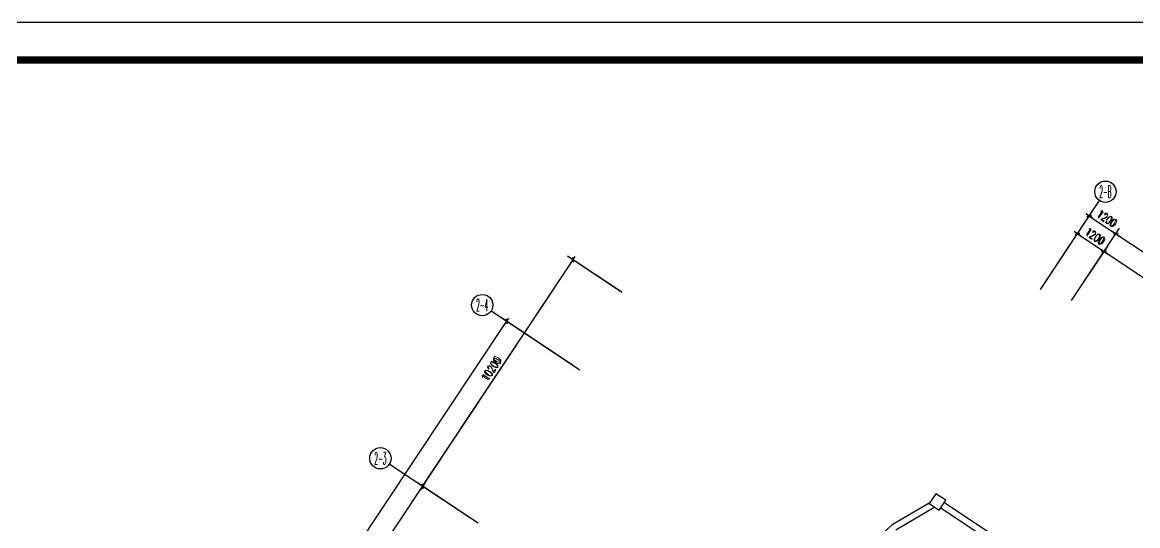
# Model space of a CAD drawing. Extents: x -149393 to 1177518, y -366685 to 296590.
# Drawn here: x 784228 to 826054, y -121560 to -102676 of the extents above; entities that cross this region are included whole.
import ezdxf
from ezdxf.enums import TextEntityAlignment as Align

# ---------------------------------------------------------------- set-up
doc = ezdxf.new("R2010")
doc.units = 0
doc.header["$LTSCALE"] = 1000
doc.header["$MEASUREMENT"] = 0
doc.layers.get('0').update_dxf_attribs({"linetype": 'CONTINUOUS'})
doc.layers.get('Defpoints').update_dxf_attribs({"linetype": 'CONTINUOUS'})
for name, color, linetype in [('AXIS', 3, 'CONTINUOUS'), ('AXIS_TEXT', 7, 'CONTINUOUS'), ('COLUMN', 9, 'CONTINUOUS'), ('PUB_TITLE', 253, 'CONTINUOUS'), ('WALL', 9, 'CONTINUOUS')]:
    doc.layers.add(name, color=color, linetype=linetype)
doc.styles.add('_TCH_AXIS', font='COMPLEX', dxfattribs={"bigfont": 'GBCBIG'})
doc.styles.add('_TCH_DIM_T3', font='SIMPLEX', dxfattribs={"width": 0.705882, "bigfont": 'GBCBIG'})
doc.styles.add('COMPLEX', font='COMPLEX')
doc.styles.add('DIM_FONT', font='SIMPLEX.shx', dxfattribs={"width": 0.8})
doc.dimstyles.new('_TCH_ARCH&&100', dxfattribs={"dimtxt": 297.5, "dimasz": 100, "dimexe": 250, "dimexo": 300, "dimgap": 126.25, "dimtad": 1, "dimdec": 0, "dimzin": 0, "dimdsep": 46, "dimtxsty": '_TCH_DIM_T3', "dimblk": 'ARCHTICK', "dimcen": 0.09, "dimclrt": 7, "dimazin": 2, "dimtfac": 1, "dimtdec": 0, "dimtix": 1, "dimtmove": 2, "dimatfit": 3, "dimfxl": 1, "dimtolj": 1, "dimtzin": 0, "dimarcsym": 0})
doc.dimstyles.new('DIMN', dxfattribs={"dimtxt": 300, "dimasz": 1, "dimexe": 250, "dimexo": 300, "dimgap": 150, "dimtad": 1, "dimdec": 0, "dimdsep": 46, "dimtxsty": 'DIM_FONT', "dimblk": '_DIMX', "dimcen": 2.5, "dimclrt": 7, "dimadec": 0, "dimazin": 0, "dimtfac": 1, "dimtdec": 0, "dimtix": 1, "dimtmove": 2, "dimatfit": 3, "dimldrblk": '_DIMX', "dimfxl": 1, "dimtolj": 1, "dimarcsym": 0})

# ---------------------------------------------------------------- blocks, each defined once
blk = doc.blocks.new('_DIMX')
blk.add_line((-150, 0), (150, 0))
at = {"const_width": 50}
blk.add_lwpolyline([(-70, -70), (70, 70)], dxfattribs=at)
blk = doc.blocks.new('_ArchTick')
at = {"color": 0, "linetype": 'ByBlock', "const_width": 0.4}
blk.add_lwpolyline([(-0.5, -0.5), (0.5, 0.5)], dxfattribs=at)
blk = doc.blocks.new('*D1311')
at = {"layer": 'AXIS', "color": 0, "lineweight": -2, "transparency": 16777216}
for p, q in [((823576, -113109), (824932, -111069)), ((824793, -111277), (830790, -115261)), ((829573, -117094), (830929, -115053))]:
    blk.add_line(p, q, dxfattribs=at)
at = {"layer": 'Defpoints', "color": 0, "transparency": 16777216}
for p in [(823410, -113359), (830790, -115261), (829407, -117344)]:
    blk.add_point(p, dxfattribs=at)
at = {"layer": 'AXIS', "color": 0, "lineweight": -2, "transparency": 16777216, "xscale": 100, "yscale": 100, "zscale": 100}
for p, rotation in [((824793, -111277), 146.3999999999997), ((830790, -115261), 326.3999999999997)]:
    blk.add_blockref('_ArchTick', p, dxfattribs=dict(at, rotation=rotation))
at = {"layer": 'AXIS', "color": 7, "transparency": 16777216, "insert": (827944, -113040), "char_height": 297.5, "attachment_point": 5, "rotation": 326.4, "style": '_TCH_DIM_T3'}
blk.add_mtext('\\A1;7200', dxfattribs=at)
blk = doc.blocks.new('*D1312')
at = {"layer": 'AXIS', "color": 0, "lineweight": -2, "transparency": 16777216}
for p, q in [((823576, -113109), (825374, -110402)), ((825236, -110611), (831233, -114595)), ((829573, -117094), (831372, -114387))]:
    blk.add_line(p, q, dxfattribs=at)
at = {"layer": 'Defpoints', "color": 0, "transparency": 16777216}
for p in [(823410, -113359), (831233, -114595), (829407, -117344)]:
    blk.add_point(p, dxfattribs=at)
at = {"layer": 'AXIS', "color": 0, "lineweight": -2, "transparency": 16777216, "xscale": 100, "yscale": 100, "zscale": 100}
for p, rotation in [((825236, -110611), 146.3999999999997), ((831233, -114595), 326.3999999999997)]:
    blk.add_blockref('_ArchTick', p, dxfattribs=dict(at, rotation=rotation))
at = {"layer": 'AXIS', "color": 7, "transparency": 16777216, "insert": (828387, -112374), "char_height": 297.5, "attachment_point": 5, "rotation": 326.4, "style": '_TCH_DIM_T3'}
blk.add_mtext('\\A1;7200', dxfattribs=at)
blk = doc.blocks.new('*D1313')
at = {"layer": 'AXIS', "color": 0, "lineweight": -2, "transparency": 16777216}
for p, q in [((822576, -112445), (823932, -110405)), ((823794, -110613), (824793, -111277)), ((823576, -113109), (824932, -111069))]:
    blk.add_line(p, q, dxfattribs=at)
at = {"layer": 'Defpoints', "color": 0, "transparency": 16777216}
for p in [(824793, -111277), (822410, -112695), (823410, -113359)]:
    blk.add_point(p, dxfattribs=at)
at = {"layer": 'AXIS', "color": 0, "lineweight": -2, "transparency": 16777216, "xscale": 100, "yscale": 100, "zscale": 100}
for p, rotation in [((823794, -110613), 146.4000000000012), ((824793, -111277), 326.4000000000012)]:
    blk.add_blockref('_ArchTick', p, dxfattribs=dict(at, rotation=rotation))
at = {"layer": 'AXIS', "color": 7, "transparency": 16777216, "insert": (824446, -110716), "char_height": 297.5, "attachment_point": 5, "rotation": 326.4, "style": '_TCH_DIM_T3'}
blk.add_mtext('\\A1;1200', dxfattribs=at)
blk = doc.blocks.new('*D1314')
at = {"layer": 'AXIS', "color": 0, "lineweight": -2, "transparency": 16777216}
for p, q in [((822576, -112445), (824375, -109738)), ((824237, -109947), (825236, -110611)), ((823576, -113109), (825374, -110402))]:
    blk.add_line(p, q, dxfattribs=at)
at = {"layer": 'Defpoints', "color": 0, "transparency": 16777216}
for p in [(825236, -110611), (822410, -112695), (823410, -113359)]:
    blk.add_point(p, dxfattribs=at)
at = {"layer": 'AXIS', "color": 0, "lineweight": -2, "transparency": 16777216, "xscale": 100, "yscale": 100, "zscale": 100}
for p, rotation in [((824237, -109947), 146.4000000000012), ((825236, -110611), 326.4000000000012)]:
    blk.add_blockref('_ArchTick', p, dxfattribs=dict(at, rotation=rotation))
at = {"layer": 'AXIS', "color": 7, "transparency": 16777216, "insert": (824889, -110050), "char_height": 297.5, "attachment_point": 5, "rotation": 326.4, "style": '_TCH_DIM_T3'}
blk.add_mtext('\\A1;1200', dxfattribs=at)
blk = doc.blocks.new('*D1315')
at = {"layer": 'AXIS', "color": 0, "lineweight": -2, "transparency": 16777216}
for p, q in [((799238, -120084), (804882, -111588)), ((806715, -112806), (804674, -111450)), ((801070, -121301), (799029, -119946))]:
    blk.add_line(p, q, dxfattribs=at)
at = {"layer": 'Defpoints', "color": 0, "transparency": 16777216}
for p in [(804882, -111588), (806965, -112972), (801320, -121467)]:
    blk.add_point(p, dxfattribs=at)
at = {"layer": 'AXIS', "color": 0, "lineweight": -2, "transparency": 16777216, "xscale": 100, "yscale": 100, "zscale": 100}
for p, rotation in [((804882, -111588), 56.39999999999981), ((799238, -120084), 236.3999999999998)]:
    blk.add_blockref('_ArchTick', p, dxfattribs=dict(at, rotation=rotation))
at = {"layer": 'AXIS', "color": 7, "transparency": 16777216, "insert": (801831, -115684), "char_height": 297.5, "attachment_point": 5, "rotation": 56.4, "style": '_TCH_DIM_T3'}
blk.add_mtext('\\A1;10200', dxfattribs=at)
blk = doc.blocks.new('*D1316')
at = {"layer": 'AXIS', "color": 0, "lineweight": -2, "transparency": 16777216}
for p, q in [((801070, -121301), (799029, -119946)), ((795419, -125831), (799238, -120084)), ((797252, -127049), (795211, -125693))]:
    blk.add_line(p, q, dxfattribs=at)
at = {"layer": 'Defpoints', "color": 0, "transparency": 16777216}
for p in [(799238, -120084), (801320, -121467), (797502, -127215)]:
    blk.add_point(p, dxfattribs=at)
at = {"layer": 'AXIS', "color": 0, "lineweight": -2, "transparency": 16777216, "xscale": 100, "yscale": 100, "zscale": 100}
for p, rotation in [((799238, -120084), 56.40000000000044), ((795419, -125831), 236.4000000000005)]:
    blk.add_blockref('_ArchTick', p, dxfattribs=dict(at, rotation=rotation))
at = {"layer": 'AXIS', "color": 7, "transparency": 16777216, "insert": (797099, -122805), "char_height": 297.5, "attachment_point": 5, "rotation": 56.4, "style": '_TCH_DIM_T3'}
blk.add_mtext('\\A1;6900', dxfattribs=at)
blk = doc.blocks.new('*D1318')
at = {"layer": 'AXIS', "color": 0, "lineweight": -2, "transparency": 16777216}
for p, q in [((804888, -115554), (802181, -113756)), ((790935, -131136), (802390, -113894)), ((793433, -132796), (790726, -130997))]:
    blk.add_line(p, q, dxfattribs=at)
at = {"layer": 'Defpoints', "color": 0, "transparency": 16777216}
for p in [(802390, -113894), (805138, -115720), (793683, -132962)]:
    blk.add_point(p, dxfattribs=at)
at = {"layer": 'AXIS', "color": 0, "lineweight": -2, "transparency": 16777216, "xscale": 100, "yscale": 100, "zscale": 100}
for p, rotation in [((802390, -113894), 56.39999999999999), ((790935, -131136), 236.4)]:
    blk.add_blockref('_ArchTick', p, dxfattribs=dict(at, rotation=rotation))
at = {"layer": 'AXIS', "color": 7, "transparency": 16777216, "insert": (796433, -122363), "char_height": 297.5, "attachment_point": 5, "rotation": 56.4, "style": '_TCH_DIM_T3'}
blk.add_mtext('\\A1;20700', dxfattribs=at)
blk = doc.blocks.new('_AXISO')
blk.add_circle((0, 0), 0.5)
at = {"layer": 'AXIS_TEXT', "style": 'COMPLEX', "width": 1.041667}
blk.add_attdef('A', text='', height=0.56, dxfattribs=at).set_placement((-0.25, -0.28), (0.25, -0.28), align=Align.FIT)
blk = doc.blocks.new('_FZHK')
blk.add_lwpolyline([(-0.5, -0.5), (0.5, -0.5), (0.5, 0.5), (-0.5, 0.5)], close=True)

msp = doc.modelspace()

# ---------------------------------------------------------------- linework, layer by layer
at = {"layer": 'AXIS'}
for p, q in [((822410.4, -112695.3), (824624, -109363.6)), ((805138.4, -115720.3), (801806.7, -113506.7)), ((801320, -121467.4), (797988.3, -119253.9))]:
    msp.add_line(p, q, dxfattribs=at)
msp.add_circle((824845.4, -109030.4), 400, dxfattribs=at)
at = {"layer": 'PUB_TITLE'}
msp.add_lwpolyline([(731849.9, -102676.1), (850649.9, -102676.1), (850649.9, -186684.6), (731849.9, -186684.6)], close=True, dxfattribs=at)
at = {"layer": 'PUB_TITLE', "const_width": 270.7}
msp.add_lwpolyline([(738921.3, -104090.4), (849235.6, -104090.4), (849235.6, -185270.4), (738921.3, -185270.4), (738921.3, -104090.4)], close=True, dxfattribs=at)
at = {"layer": 'WALL', "color": 59}
for p, q in [((818261.3, -120702.1), (816846.5, -121531.6)), ((818447.6, -120871.1), (816987.8, -121727)), ((818806.2, -120695.1), (823428.9, -123766.5)), ((818673.4, -120895), (823296.1, -123966.4)), ((816846.5, -121531.6), (815771.9, -122477.7))]:
    msp.add_line(p, q, dxfattribs=at)

# ---------------------------------------------------------------- block references
at = {"layer": 'AXIS'}
ref = msp.add_blockref('_AXISO', (801473.5, -113285.4), dxfattribs=dict(at, xscale=800, yscale=800, zscale=800))
ref.add_attrib('A', '2-4', dxfattribs={"layer": 'AXIS_TEXT', "height": 452.55, "style": '_TCH_AXIS', "width": 0.33871}).set_placement((801247.2, -113511.6), (801699.8, -113511.6), align=Align.FIT)
ref = msp.add_blockref('_AXISO', (797655.1, -119032.5), dxfattribs=dict(at, xscale=800, yscale=800, zscale=800))
ref.add_attrib('A', '2-3', dxfattribs={"layer": 'AXIS_TEXT', "height": 452.55, "style": '_TCH_AXIS', "width": 0.35}).set_placement((797428.8, -119258.8), (797881.4, -119258.8), align=Align.FIT)
at = {"layer": 'COLUMN', "color": 59, "xscale": 449.9999999999738, "yscale": 449.9999999999738, "zscale": 449.9999999999738, "rotation": 326.3999999999982}
msp.add_blockref('_FZHK', (818552.4, -120670.6), dxfattribs=at)

# ---------------------------------------------------------------- texts
at = {"layer": 'AXIS', "color": 7, "style": '_TCH_AXIS', "width": 0.333333}
msp.add_text('2-B', height=452.55, dxfattribs=at).set_placement((824619.1, -109256.7), (825071.6, -109256.7), align=Align.FIT)

# ---------------------------------------------------------------- dimensions: what is measured, and where the dimension line sits
at = {"layer": 'AXIS'}
for p1, p2, distance in [((822410.4, -112695.3), (823409.9, -113359.3), 3300), ((822410.4, -112695.3), (823409.9, -113359.3), 2500), ((823409.9, -113359.3), (829407, -117343.7), 3300), ((823409.9, -113359.3), (829407, -117343.7), 2500), ((801320, -121467.4), (806964.6, -112971.6), 2500), ((793683.2, -132961.8), (805138.4, -115720.3), 3300), ((797501.6, -127214.6), (801320, -121467.4), 2500)]:
    msp.add_aligned_dim(p1=p1, p2=p2, distance=distance, dimstyle='DIMN', dxfattribs=at).render()
for p1, p2, distance, picture, middle in [((822410.4, -112695.3), (823409.9, -113359.3), 3300, '*D1314', (824888.6, -110049.6)), ((822410.4, -112695.3), (823409.9, -113359.3), 2500, '*D1313', (824445.9, -110715.9)), ((823409.9, -113359.3), (829407, -117343.7), 3300, '*D1312', (828386.8, -112373.8)), ((823409.9, -113359.3), (829407, -117343.7), 2500, '*D1311', (827944.1, -113040.2)), ((801320, -121467.4), (806964.6, -112971.6), 2500, '*D1315', (801830.9, -115683.9)), ((793683.2, -132961.8), (805138.4, -115720.3), 3300, '*D1318', (796433.1, -122362.6)), ((797501.6, -127214.6), (801320, -121467.4), 2500, '*D1316', (797099.4, -122805.4))]:
    dim = msp.add_aligned_dim(p1=p1, p2=p2, distance=distance, dimstyle='_TCH_ARCH&&100', dxfattribs=at)
    dim.commit()
    dim.dimension.update_dxf_attribs({"geometry": picture, "text_midpoint": middle})

doc.saveas('drawing.dxf')
